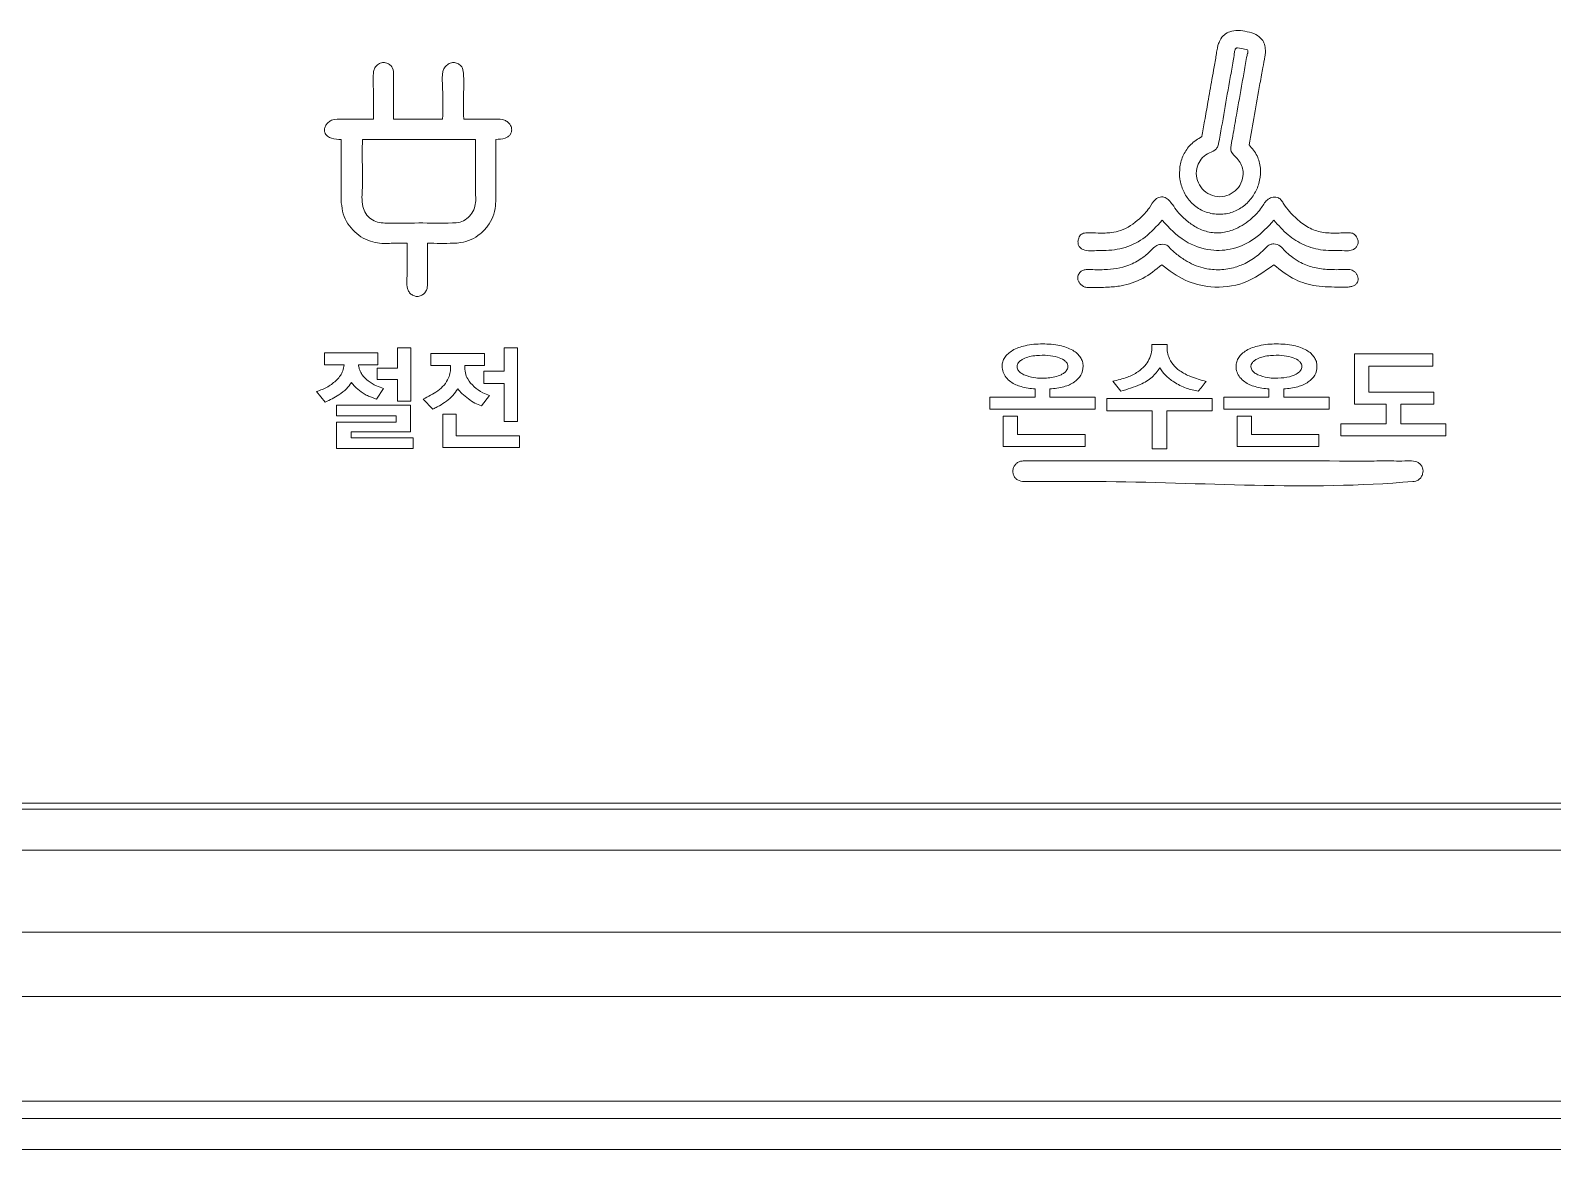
# Model space of a CAD drawing. Extents: x -2137 to 3740, y 68 to 2359.
# Drawn here: x 2013.92 to 2051.03, y 946.91 to 974.19 of the extents above; entities that cross this region are included whole.
import ezdxf

# ---------------------------------------------------------------- set-up
doc = ezdxf.new("R2010")
doc.units = 0
doc.header["$LTSCALE"] = 20
doc.header["$MEASUREMENT"] = 0
doc.layers.get('0').update_dxf_attribs({"linetype": 'CONTINUOUS'})

msp = doc.modelspace()

# ---------------------------------------------------------------- linework, layer by layer
at = {"color": 7, "linetype": 'Continuous', "lineweight": 15}
for p, q in [((2022.778, 972.027), (2023.972, 972.027)), ((2022.016, 971.532), (2024.773, 971.532)), ((2022.874, 966.452), (2023.201, 966.452)), ((2022.874, 965.955), (2022.874, 966.452)), ((2023.201, 966.452), (2023.201, 965.156)), ((2025.47, 966.452), (2025.798, 966.452)), ((2025.47, 965.884), (2025.47, 966.452)), ((2025.798, 966.452), (2025.798, 964.657)), ((2041.266, 966.531), (2041.635, 966.531)), ((2021.093, 966.328), (2022.397, 966.328)), ((2021.093, 966.037), (2021.093, 966.328)), ((2021.57, 966.037), (2021.093, 966.037)), ((2022.397, 966.037), (2021.92, 966.037)), ((2022.397, 966.328), (2022.397, 966.037)), ((2023.689, 966.311), (2024.993, 966.311)), ((2023.689, 966.02), (2023.689, 966.311)), ((2024.166, 966.02), (2023.689, 966.02)), ((2024.993, 966.02), (2024.514, 966.02)), ((2024.993, 966.311), (2024.993, 966.02)), ((2046.207, 966.305), (2048.118, 966.305)), ((2046.207, 965.082), (2046.207, 966.305)), ((2046.557, 966.009), (2046.557, 965.375)), ((2048.118, 966.009), (2046.557, 966.009)), ((2048.118, 966.305), (2048.118, 966.009)), ((2022.377, 965.955), (2022.874, 965.955)), ((2022.377, 965.681), (2022.377, 965.955)), ((2022.874, 965.681), (2022.377, 965.681)), ((2022.874, 965.156), (2022.874, 965.681)), ((2024.974, 965.884), (2025.47, 965.884)), ((2024.974, 965.585), (2024.974, 965.884)), ((2040.507, 965.395), (2040.312, 965.637)), ((2021.113, 965.131), (2020.898, 965.385)), ((2022.535, 965.461), (2022.357, 965.204)), ((2025.117, 965.292), (2024.92, 965.038)), ((2025.47, 965.585), (2024.974, 965.585)), ((2025.47, 964.657), (2025.47, 965.585)), ((2037.316, 965.251), (2038.418, 965.251)), ((2037.316, 964.955), (2037.316, 965.251)), ((2038.418, 965.251), (2038.418, 965.451)), ((2038.778, 965.451), (2038.778, 965.251)), ((2038.778, 965.251), (2039.883, 965.251)), ((2039.883, 965.251), (2039.883, 964.955)), ((2043.019, 965.251), (2044.12, 965.251)), ((2043.019, 964.955), (2043.019, 965.251)), ((2044.12, 965.251), (2044.12, 965.451)), ((2044.481, 965.451), (2044.481, 965.251)), ((2044.481, 965.251), (2045.585, 965.251)), ((2045.585, 965.251), (2045.585, 964.955)), ((2046.557, 965.375), (2048.141, 965.375)), ((2048.141, 965.375), (2048.141, 965.082)), ((2021.387, 965.052), (2023.193, 965.052)), ((2021.387, 964.792), (2021.387, 965.052)), ((2023.201, 965.156), (2022.874, 965.156)), ((2023.193, 965.052), (2023.193, 964.406)), ((2023.735, 964.959), (2023.5, 965.204)), ((2039.883, 964.955), (2037.316, 964.955)), ((2040.167, 965.215), (2042.734, 965.215)), ((2040.167, 964.921), (2040.167, 965.215)), ((2041.269, 964.921), (2040.167, 964.921)), ((2041.269, 963.988), (2041.269, 964.921)), ((2041.632, 964.921), (2041.632, 963.988)), ((2042.734, 964.921), (2041.632, 964.921)), ((2042.734, 965.215), (2042.734, 964.921)), ((2045.585, 964.955), (2043.019, 964.955)), ((2046.977, 965.082), (2046.207, 965.082)), ((2046.977, 964.598), (2046.977, 965.082)), ((2047.337, 965.082), (2047.337, 964.598)), ((2048.141, 965.082), (2047.337, 965.082)), ((2022.837, 964.792), (2021.387, 964.792)), ((2021.387, 964.645), (2022.837, 964.645)), ((2021.387, 963.996), (2021.387, 964.645)), ((2022.837, 964.645), (2022.837, 964.792)), ((2023.98, 964.835), (2024.307, 964.835)), ((2023.98, 964.025), (2023.98, 964.835)), ((2024.307, 964.835), (2024.307, 964.31)), ((2025.798, 964.657), (2025.47, 964.657)), ((2037.64, 964.045), (2037.64, 964.79)), ((2037.64, 964.79), (2037.992, 964.79)), ((2037.992, 964.79), (2037.992, 964.338)), ((2043.342, 964.045), (2043.342, 964.79)), ((2043.342, 964.79), (2043.694, 964.79)), ((2043.694, 964.79), (2043.694, 964.338)), ((2045.87, 964.598), (2046.977, 964.598)), ((2045.87, 964.305), (2045.87, 964.598)), ((2047.337, 964.598), (2048.434, 964.598)), ((2048.434, 964.598), (2048.434, 964.305)), ((2021.739, 964.406), (2021.739, 964.259)), ((2023.193, 964.406), (2021.739, 964.406)), ((2021.739, 964.259), (2023.255, 964.259)), ((2023.255, 964.259), (2023.255, 963.996)), ((2024.307, 964.31), (2025.851, 964.31)), ((2025.851, 964.31), (2025.851, 964.025)), ((2037.992, 964.338), (2039.636, 964.338)), ((2039.636, 964.338), (2039.636, 964.045)), ((2043.694, 964.338), (2045.338, 964.338)), ((2045.338, 964.338), (2045.338, 964.045)), ((2048.434, 964.305), (2045.87, 964.305)), ((2023.255, 963.996), (2021.387, 963.996)), ((2025.851, 964.025), (2023.98, 964.025)), ((2039.636, 964.045), (2037.64, 964.045)), ((2041.632, 963.988), (2041.269, 963.988)), ((2045.338, 964.045), (2043.342, 964.045)), ((2137.09, 955.358), (1933.09, 955.358)), ((2137.182, 955.208), (1933.182, 955.208)), ((1933.182, 954.208), (2137.182, 954.208)), ((2137.182, 952.208), (1933.182, 952.208)), ((2131.564, 950.64), (1938.801, 950.64)), ((1938.738, 948.095), (2131.626, 948.095)), ((2131.626, 947.669), (1938.738, 947.669)), ((1934.095, 946.914), (2136.269, 946.914)), ((1934.095, 946.914), (2136.269, 946.914))]:
    msp.add_line(p, q, dxfattribs=at)
at = {"color": 7, "linetype": 'Continuous', "lineweight": 15, "flags": 128}
msp.add_lwpolyline([(2043.353, 973.766), (2043.487, 973.736), (2043.592, 973.713)], dxfattribs=at)
at = {"color": 7, "linetype": 'Continuous', "lineweight": 15}
for points, knots in [([(2042.483, 971.601), (2042.506, 971.727), (2042.556, 972.008), (2042.638, 972.473), (2042.716, 972.913), (2042.776, 973.256), (2042.814, 973.465), (2042.837, 973.618), (2042.856, 973.743), (2042.882, 973.853), (2042.933, 973.967), (2043.02, 974.089), (2043.179, 974.171), (2043.375, 974.199), (2043.589, 974.163), (2043.796, 974.103), (2043.945, 973.99), (2044.018, 973.848), (2044.034, 973.724), (2044.033, 973.622), (2044.011, 973.481), (2043.973, 973.313), (2043.936, 973.093), (2043.867, 972.711), (2043.767, 972.143), (2043.679, 971.646), (2043.636, 971.4)], [0, 0, 0, 0, 0.062517, 0.138656, 0.229411, 0.27938, 0.308134, 0.332458, 0.354795, 0.369245, 0.387341, 0.415196, 0.440097, 0.472326, 0.50935, 0.545093, 0.576067, 0.596899, 0.620804, 0.636405, 0.645956, 0.690284, 0.719827, 0.754486, 0.878889, 1, 1, 1, 1]), ([(2043.592, 973.713), (2043.598, 973.703), (2043.608, 973.684), (2043.606, 973.652), (2043.589, 973.604), (2043.569, 973.496), (2043.528, 973.264), (2043.445, 972.794), (2043.343, 972.224), (2043.254, 971.712), (2043.205, 971.443), (2043.184, 971.316), (2043.204, 971.185), (2043.34, 971.089), (2043.443, 970.941), (2043.49, 970.789), (2043.49, 970.606), (2043.421, 970.406), (2043.259, 970.23), (2043.04, 970.131), (2042.794, 970.132), (2042.57, 970.235), (2042.411, 970.418), (2042.335, 970.645), (2042.358, 970.872), (2042.46, 971.06), (2042.612, 971.198), (2042.78, 971.239), (2042.872, 971.342), (2042.941, 971.675), (2043.032, 972.237), (2043.151, 972.907), (2043.237, 973.369), (2043.27, 973.594), (2043.282, 973.696), (2043.303, 973.737), (2043.316, 973.753), (2043.333, 973.764), (2043.346, 973.765), (2043.353, 973.766)], [0, 0, 0, 0, 0.004107, 0.007631, 0.011221, 0.022724, 0.047298, 0.096696, 0.195504, 0.257475, 0.284841, 0.294835, 0.304109, 0.330919, 0.350652, 0.369119, 0.387546, 0.416086, 0.443843, 0.471707, 0.501001, 0.530297, 0.558473, 0.586424, 0.61493, 0.638434, 0.662725, 0.687021, 0.69904, 0.7103, 0.808424, 0.907224, 0.956623, 0.978494, 0.990344, 0.992952, 0.995336, 0.997603, 1, 1, 1, 1]), ([(2022.284, 972.027), (2022.289, 972.274), (2022.295, 972.645), (2022.271, 973.047), (2022.296, 973.236), (2022.348, 973.322), (2022.427, 973.389), (2022.532, 973.412), (2022.634, 973.392), (2022.783, 973.292), (2022.776, 973.036), (2022.779, 972.614), (2022.778, 972.276), (2022.778, 972.027)], [0, 0, 0, 0, 0.245436, 0.368154, 0.399696, 0.432487, 0.465466, 0.499781, 0.534574, 0.567161, 0.668713, 0.754564, 1, 1, 1, 1]), ([(2023.972, 972.027), (2023.977, 972.274), (2023.985, 972.645), (2023.955, 973.048), (2023.986, 973.238), (2024.046, 973.323), (2024.131, 973.388), (2024.237, 973.412), (2024.338, 973.392), (2024.482, 973.29), (2024.487, 973.037), (2024.485, 972.613), (2024.485, 972.276), (2024.486, 972.027)], [0, 0, 0, 0, 0.2447842, 0.3671763, 0.3988467, 0.4327654, 0.4674933, 0.5028149, 0.5360901, 0.5677929, 0.6695929, 0.7552156, 1, 1, 1, 1]), ([(2021.502, 971.532), (2021.422, 971.534), (2021.303, 971.536), (2021.158, 971.604), (2021.095, 971.696), (2021.089, 971.796), (2021.123, 971.881), (2021.183, 971.951), (2021.316, 972.041), (2021.552, 972.021), (2021.887, 972.029), (2022.134, 972.027), (2022.284, 972.027)], [0, 0, 0, 0, 0.129716, 0.190685, 0.251743, 0.29972, 0.347439, 0.396925, 0.446834, 0.602312, 0.756968, 1, 1, 1, 1]), ([(2024.486, 972.027), (2024.673, 972.027), (2024.933, 972.028), (2025.263, 972.025), (2025.449, 972.031), (2025.563, 971.956), (2025.624, 971.89), (2025.66, 971.807), (2025.656, 971.72), (2025.622, 971.646), (2025.566, 971.594), (2025.45, 971.539), (2025.346, 971.535), (2025.267, 971.532)], [0, 0, 0, 0, 0.3085024, 0.4297, 0.5521067, 0.6017206, 0.6509005, 0.6987542, 0.7477423, 0.7904387, 0.8304313, 0.8714918, 1, 1, 1, 1]), ([(2043.636, 971.4), (2043.707, 971.314), (2043.845, 971.149), (2043.925, 970.838), (2043.907, 970.532), (2043.801, 970.245), (2043.622, 969.998), (2043.377, 969.809), (2043.074, 969.702), (2042.744, 969.704), (2042.433, 969.811), (2042.185, 970.012), (2042.02, 970.271), (2041.936, 970.563), (2041.936, 970.869), (2042.023, 971.163), (2042.203, 971.431), (2042.388, 971.543), (2042.483, 971.601)], [0, 0, 0, 0, 0.066689, 0.12844, 0.188911, 0.249511, 0.310341, 0.37139, 0.433716, 0.50043, 0.566937, 0.628784, 0.689328, 0.749826, 0.810374, 0.871067, 0.933162, 1, 1, 1, 1]), ([(2021.503, 969.987), (2021.503, 970.035), (2021.502, 970.177), (2021.503, 970.692), (2021.503, 971.159), (2021.502, 971.532)], [0, 0, 0, 0, 0.093657, 0.274925, 1, 1, 1, 1]), ([(2024.773, 971.532), (2024.776, 971.226), (2024.779, 970.8), (2024.766, 970.261), (2024.795, 969.957), (2024.696, 969.732), (2024.567, 969.596), (2024.399, 969.502), (2023.996, 969.486), (2023.389, 969.504), (2022.782, 969.484), (2022.383, 969.503), (2022.218, 969.587), (2022.088, 969.719), (2021.986, 969.982), (2022.027, 970.356), (2022.012, 970.898), (2022.015, 971.292), (2022.016, 971.532)], [0, 0, 0, 0, 0.143816, 0.200315, 0.254954, 0.283828, 0.31298, 0.341928, 0.37149, 0.500307, 0.62919, 0.658105, 0.686024, 0.714111, 0.743442, 0.815093, 0.887001, 1, 1, 1, 1]), ([(2025.267, 971.532), (2025.268, 971.11), (2025.268, 970.635), (2025.267, 970.14), (2025.268, 970.022), (2025.26, 969.867), (2025.211, 969.646), (2025.078, 969.411), (2024.894, 969.22), (2024.67, 969.082), (2024.442, 969.011), (2024.083, 968.994), (2023.812, 968.999), (2023.601, 969.002)], [0, 0, 0, 0, 0.3375001, 0.3796877, 0.395508, 0.4312374, 0.5039141, 0.5742827, 0.6438571, 0.7135462, 0.7830706, 0.8312501, 1, 1, 1, 1]), ([(2041.512, 969.561), (2041.382, 969.415), (2041.132, 969.133), (2040.627, 968.872), (2040.222, 968.82), (2039.879, 968.829), (2039.673, 968.795), (2039.517, 968.887), (2039.469, 968.955), (2039.459, 969.04), (2039.474, 969.119), (2039.505, 969.181), (2039.545, 969.224), (2039.598, 969.247), (2039.714, 969.263), (2039.892, 969.249), (2040.1, 969.248), (2040.304, 969.259), (2040.608, 969.323), (2040.925, 969.551), (2041.195, 969.826), (2041.299, 970.036), (2041.406, 970.108), (2041.468, 970.127), (2041.529, 970.132), (2041.607, 970.116), (2041.688, 970.045), (2041.782, 969.927), (2041.912, 969.733), (2042.116, 969.541), (2042.375, 969.364), (2042.664, 969.255), (2042.992, 969.246), (2043.359, 969.356), (2043.685, 969.573), (2043.929, 969.84), (2044.053, 970.066), (2044.202, 970.127), (2044.289, 970.129), (2044.363, 970.109), (2044.43, 970.045), (2044.503, 969.919), (2044.652, 969.731), (2044.883, 969.506), (2045.192, 969.311), (2045.483, 969.252), (2045.708, 969.25), (2045.889, 969.251), (2046.043, 969.263), (2046.186, 969.245), (2046.253, 969.167), (2046.292, 969.085), (2046.297, 969.001), (2046.267, 968.926), (2046.203, 968.852), (2046.09, 968.816), (2045.921, 968.821), (2045.703, 968.825), (2045.369, 968.829), (2044.971, 968.94), (2044.561, 969.198), (2044.35, 969.437), (2044.241, 969.561)], [0, 0, 0, 0, 0.044151, 0.085474, 0.126141, 0.135428, 0.164146, 0.169971, 0.175874, 0.182286, 0.188981, 0.193761, 0.198049, 0.202152, 0.206477, 0.224635, 0.242529, 0.253904, 0.27107, 0.312536, 0.339899, 0.359081, 0.363947, 0.36882, 0.373547, 0.377961, 0.386574, 0.39701, 0.412595, 0.439489, 0.460337, 0.483689, 0.508852, 0.533538, 0.569838, 0.59635, 0.616047, 0.626128, 0.631081, 0.635719, 0.643322, 0.651372, 0.668837, 0.697741, 0.724578, 0.750856, 0.763796, 0.776058, 0.791953, 0.799377, 0.807376, 0.813895, 0.820039, 0.825933, 0.831781, 0.841653, 0.851572, 0.87031, 0.891281, 0.927641, 0.962566, 1, 1, 1, 1]), ([(2023.107, 969.002), (2022.992, 969.004), (2022.821, 969.006), (2022.616, 968.996), (2022.453, 968.997), (2022.261, 969.029), (2021.952, 969.149), (2021.691, 969.397), (2021.535, 969.716), (2021.514, 969.896), (2021.503, 969.987)], [0, 0, 0, 0, 0.160997, 0.239859, 0.286986, 0.390004, 0.509616, 0.748386, 0.871624, 1, 1, 1, 1]), ([(2044.241, 969.561), (2044.092, 969.401), (2043.811, 969.099), (2043.262, 968.843), (2042.66, 968.8), (2042.019, 969.029), (2041.689, 969.376), (2041.512, 969.561)], [0, 0, 0, 0, 0.2046, 0.384786, 0.554505, 0.761852, 1, 1, 1, 1]), ([(2023.601, 969.002), (2023.6, 968.775), (2023.6, 968.435), (2023.603, 968.069), (2023.599, 967.895), (2023.558, 967.812), (2023.493, 967.745), (2023.404, 967.704), (2023.306, 967.703), (2023.217, 967.744), (2023.15, 967.812), (2023.077, 967.979), (2023.116, 968.223), (2023.103, 968.588), (2023.105, 968.84), (2023.107, 969.002)], [0, 0, 0, 0, 0.237315, 0.355964, 0.38595, 0.417448, 0.44995, 0.482864, 0.516795, 0.549749, 0.58252, 0.615043, 0.735983, 0.830867, 1, 1, 1, 1]), ([(2041.508, 968.477), (2041.359, 968.357), (2041.064, 968.118), (2040.591, 967.964), (2040.16, 967.923), (2039.88, 967.926), (2039.68, 967.92), (2039.573, 967.952), (2039.498, 968.026), (2039.457, 968.111), (2039.453, 968.191), (2039.489, 968.271), (2039.553, 968.336), (2039.642, 968.362), (2039.824, 968.358), (2040.183, 968.35), (2040.634, 968.412), (2041.003, 968.613), (2041.202, 968.778), (2041.322, 968.92), (2041.433, 968.97), (2041.528, 968.98), (2041.6, 968.97), (2041.66, 968.935), (2041.731, 968.852), (2041.867, 968.731), (2042.125, 968.542), (2042.474, 968.39), (2042.884, 968.339), (2043.187, 968.381), (2043.403, 968.451), (2043.61, 968.54), (2043.833, 968.684), (2044.002, 968.848), (2044.093, 968.943), (2044.156, 968.976), (2044.262, 968.998), (2044.403, 968.94), (2044.514, 968.801), (2044.671, 968.673), (2044.885, 968.525), (2045.18, 968.405), (2045.537, 968.358), (2045.843, 968.355), (2046.049, 968.37), (2046.15, 968.349), (2046.202, 968.314), (2046.247, 968.266), (2046.28, 968.207), (2046.295, 968.142), (2046.29, 968.081), (2046.265, 968.022), (2046.212, 967.975), (2046.138, 967.946), (2046.067, 967.934), (2045.974, 967.93), (2045.713, 967.934), (2045.291, 967.937), (2044.714, 968.099), (2044.405, 968.344), (2044.237, 968.477)], [0, 0, 0, 0, 0.04608, 0.091213, 0.117798, 0.150918, 0.159106, 0.165951, 0.177498, 0.183169, 0.188599, 0.196277, 0.203746, 0.210025, 0.217999, 0.247772, 0.297271, 0.32581, 0.348258, 0.359921, 0.370195, 0.376735, 0.383014, 0.387447, 0.39318, 0.409188, 0.431591, 0.470423, 0.499771, 0.530617, 0.543666, 0.554809, 0.585154, 0.607249, 0.611883, 0.616694, 0.624291, 0.637326, 0.651039, 0.667058, 0.686173, 0.714042, 0.743051, 0.772934, 0.788239, 0.792664, 0.79765, 0.803045, 0.808549, 0.813914, 0.818886, 0.823255, 0.828991, 0.83546, 0.84243, 0.846349, 0.857876, 0.905581, 0.948393, 1, 1, 1, 1]), ([(2044.237, 968.477), (2044.002, 968.307), (2043.546, 967.976), (2042.749, 967.894), (2042.045, 968.069), (2041.69, 968.339), (2041.508, 968.477)], [0, 0, 0, 0, 0.286782, 0.557161, 0.772185, 1, 1, 1, 1]), ([(2038.418, 965.451), (2038.303, 965.463), (2038.096, 965.485), (2037.852, 965.592), (2037.706, 965.723), (2037.63, 965.856), (2037.608, 965.992), (2037.625, 966.116), (2037.676, 966.221), (2037.758, 966.315), (2037.918, 966.43), (2038.205, 966.528), (2038.6, 966.559), (2038.995, 966.529), (2039.282, 966.434), (2039.444, 966.32), (2039.527, 966.225), (2039.577, 966.118), (2039.597, 965.968), (2039.549, 965.775), (2039.37, 965.597), (2039.102, 965.484), (2038.894, 965.463), (2038.778, 965.451)], [0, 0, 0, 0, 0.074388, 0.134502, 0.168622, 0.200101, 0.231601, 0.255652, 0.280073, 0.30635, 0.335708, 0.406902, 0.498903, 0.591004, 0.662279, 0.691663, 0.718034, 0.742729, 0.767369, 0.815039, 0.864974, 0.925232, 1, 1, 1, 1]), ([(2040.312, 965.637), (2040.432, 965.665), (2040.646, 965.715), (2040.912, 965.849), (2041.091, 965.999), (2041.202, 966.168), (2041.267, 966.345), (2041.267, 966.472), (2041.266, 966.531)], [0, 0, 0, 0, 0.256978, 0.457273, 0.614196, 0.737664, 0.87711, 1, 1, 1, 1]), ([(2041.635, 966.531), (2041.634, 966.481), (2041.633, 966.379), (2041.675, 966.21), (2041.774, 966.036), (2041.959, 965.871), (2042.235, 965.728), (2042.461, 965.669), (2042.589, 965.635)], [0, 0, 0, 0, 0.104048, 0.212248, 0.358681, 0.515292, 0.723213, 1, 1, 1, 1]), ([(2044.12, 965.451), (2044.006, 965.463), (2043.798, 965.485), (2043.555, 965.592), (2043.408, 965.724), (2043.333, 965.856), (2043.31, 965.992), (2043.327, 966.115), (2043.378, 966.221), (2043.46, 966.315), (2043.62, 966.43), (2043.907, 966.528), (2044.302, 966.559), (2044.697, 966.529), (2044.985, 966.434), (2045.146, 966.32), (2045.229, 966.225), (2045.28, 966.118), (2045.3, 965.968), (2045.252, 965.775), (2045.072, 965.597), (2044.804, 965.484), (2044.596, 965.463), (2044.481, 965.451)], [0, 0, 0, 0, 0.074398, 0.134541, 0.168675, 0.200149, 0.231617, 0.25564, 0.280052, 0.306334, 0.335705, 0.406925, 0.498933, 0.591028, 0.662296, 0.691678, 0.718047, 0.742743, 0.767385, 0.815058, 0.86499, 0.925243, 1, 1, 1, 1]), ([(2021.395, 965.67), (2021.425, 965.705), (2021.483, 965.771), (2021.546, 965.896), (2021.562, 965.987), (2021.57, 966.037)], [0, 0, 0, 0, 0.335071, 0.632461, 1, 1, 1, 1]), ([(2021.92, 966.037), (2021.926, 966.004), (2021.939, 965.93), (2021.984, 965.83), (2022.057, 965.731), (2022.18, 965.629), (2022.341, 965.527), (2022.476, 965.481), (2022.535, 965.461)], [0, 0, 0, 0, 0.112048, 0.25273, 0.363533, 0.522835, 0.789494, 1, 1, 1, 1]), ([(2023.5, 965.204), (2023.622, 965.264), (2023.865, 965.384), (2024.1, 965.632), (2024.152, 965.832), (2024.168, 965.933), (2024.167, 965.986), (2024.166, 966.02)], [0, 0, 0, 0, 0.36195, 0.727288, 0.858817, 0.909643, 1, 1, 1, 1]), ([(2024.514, 966.02), (2024.515, 965.96), (2024.518, 965.848), (2024.587, 965.66), (2024.683, 965.563), (2024.742, 965.503)], [0, 0, 0, 0, 0.304114, 0.577195, 1, 1, 1, 1]), ([(2038.144, 965.797), (2038.113, 965.815), (2038.057, 965.846), (2038.001, 965.908), (2037.979, 965.966), (2037.976, 966.011), (2037.986, 966.057), (2038.015, 966.103), (2038.068, 966.149), (2038.155, 966.2), (2038.286, 966.245), (2038.487, 966.273), (2038.717, 966.274), (2038.947, 966.241), (2039.098, 966.175), (2039.178, 966.108), (2039.212, 966.054), (2039.222, 965.996), (2039.211, 965.938), (2039.177, 965.884), (2039.122, 965.836), (2038.983, 965.755), (2038.729, 965.71), (2038.417, 965.706), (2038.225, 965.77), (2038.144, 965.797)], [0, 0, 0, 0, 0.036237, 0.065487, 0.082993, 0.098663, 0.110632, 0.130031, 0.153215, 0.181564, 0.232701, 0.293552, 0.387569, 0.467031, 0.528842, 0.552576, 0.572833, 0.59196, 0.611265, 0.631951, 0.656063, 0.684944, 0.795365, 0.91343, 1, 1, 1, 1]), ([(2043.847, 965.797), (2043.816, 965.815), (2043.759, 965.846), (2043.703, 965.908), (2043.681, 965.966), (2043.678, 966.011), (2043.688, 966.057), (2043.718, 966.103), (2043.771, 966.149), (2043.858, 966.2), (2043.989, 966.245), (2044.189, 966.273), (2044.42, 966.274), (2044.649, 966.241), (2044.801, 966.175), (2044.88, 966.108), (2044.911, 966.061), (2044.922, 966.015), (2044.921, 965.971), (2044.896, 965.897), (2044.812, 965.822), (2044.646, 965.745), (2044.399, 965.711), (2044.111, 965.708), (2043.928, 965.77), (2043.847, 965.797)], [0, 0, 0, 0, 0.036201, 0.065492, 0.083008, 0.098683, 0.110656, 0.130086, 0.1533, 0.18162, 0.232687, 0.293558, 0.387602, 0.467151, 0.528949, 0.552576, 0.572622, 0.585135, 0.600136, 0.617322, 0.662779, 0.709347, 0.803774, 0.913502, 1, 1, 1, 1]), ([(2020.898, 965.385), (2020.994, 965.42), (2021.176, 965.487), (2021.324, 965.611), (2021.395, 965.67)], [0, 0, 0, 0, 0.525327, 1, 1, 1, 1]), ([(2021.751, 965.608), (2021.713, 965.556), (2021.628, 965.439), (2021.411, 965.273), (2021.226, 965.185), (2021.113, 965.131)], [0, 0, 0, 0, 0.2387662, 0.5343177, 1, 1, 1, 1]), ([(2021.99, 965.379), (2021.934, 965.42), (2021.843, 965.486), (2021.776, 965.574), (2021.751, 965.608)], [0, 0, 0, 0, 0.623426, 1, 1, 1, 1]), ([(2041.459, 965.967), (2041.401, 965.886), (2041.277, 965.712), (2040.936, 965.524), (2040.667, 965.444), (2040.507, 965.395)], [0, 0, 0, 0, 0.259858, 0.55772, 1, 1, 1, 1]), ([(2042.395, 965.395), (2042.296, 965.417), (2042.086, 965.461), (2041.82, 965.603), (2041.594, 965.767), (2041.502, 965.903), (2041.459, 965.967)], [0, 0, 0, 0, 0.267755, 0.567036, 0.795529, 1, 1, 1, 1]), ([(2042.589, 965.635), (2042.555, 965.594), (2042.491, 965.514), (2042.426, 965.434), (2042.395, 965.395)], [0, 0, 0, 0, 0.5219935, 1, 1, 1, 1]), ([(2022.194, 965.264), (2022.157, 965.28), (2022.086, 965.313), (2022.022, 965.358), (2021.99, 965.379)], [0, 0, 0, 0, 0.512135, 1, 1, 1, 1]), ([(2022.357, 965.204), (2022.331, 965.213), (2022.276, 965.231), (2022.222, 965.253), (2022.194, 965.264)], [0, 0, 0, 0, 0.483916, 1, 1, 1, 1]), ([(2024.341, 965.453), (2024.303, 965.396), (2024.225, 965.283), (2024.068, 965.148), (2023.951, 965.076), (2023.893, 965.041)], [0, 0, 0, 0, 0.331976, 0.66872, 1, 1, 1, 1]), ([(2024.601, 965.21), (2024.547, 965.252), (2024.453, 965.325), (2024.375, 965.414), (2024.341, 965.453)], [0, 0, 0, 0, 0.574872, 1, 1, 1, 1]), ([(2024.742, 965.503), (2024.809, 965.45), (2024.923, 965.36), (2025.061, 965.312), (2025.117, 965.292)], [0, 0, 0, 0, 0.585638, 1, 1, 1, 1]), ([(2023.893, 965.041), (2023.86, 965.023), (2023.808, 964.994), (2023.754, 964.968), (2023.735, 964.959)], [0, 0, 0, 0, 0.629698, 1, 1, 1, 1]), ([(2024.92, 965.038), (2024.864, 965.059), (2024.75, 965.102), (2024.652, 965.173), (2024.601, 965.21)], [0, 0, 0, 0, 0.4874238, 1, 1, 1, 1]), ([(2038.125, 963.695), (2038.098, 963.692), (2038.044, 963.687), (2037.972, 963.648), (2037.916, 963.59), (2037.881, 963.516), (2037.871, 963.435), (2037.886, 963.355), (2037.927, 963.285), (2038.009, 963.209), (2038.154, 963.19), (2038.352, 963.197), (2038.657, 963.193), (2039.186, 963.195), (2042.201, 963.203), (2045.069, 962.965), (2047.703, 963.202), (2047.776, 963.24), (2047.835, 963.301), (2047.869, 963.375), (2047.879, 963.454), (2047.864, 963.532), (2047.824, 963.604), (2047.74, 963.68), (2047.595, 963.7), (2047.397, 963.693), (2047.092, 963.696), (2046.563, 963.694), (2043.549, 963.697), (2040.696, 963.696), (2038.125, 963.695)], [0, 0, 0, 0, 0.003881, 0.007806, 0.011651, 0.015582, 0.019448, 0.023344, 0.027262, 0.03111, 0.03923, 0.047467, 0.06041, 0.083522, 0.124794, 0.499997, 0.503697, 0.50769, 0.511783, 0.515751, 0.519414, 0.523154, 0.527169, 0.531259, 0.539233, 0.547469, 0.560412, 0.583525, 0.624797, 1, 1, 1, 1])]:
    msp.add_open_spline(points, degree=3, knots=knots, dxfattribs=at)

doc.saveas('drawing.dxf')
